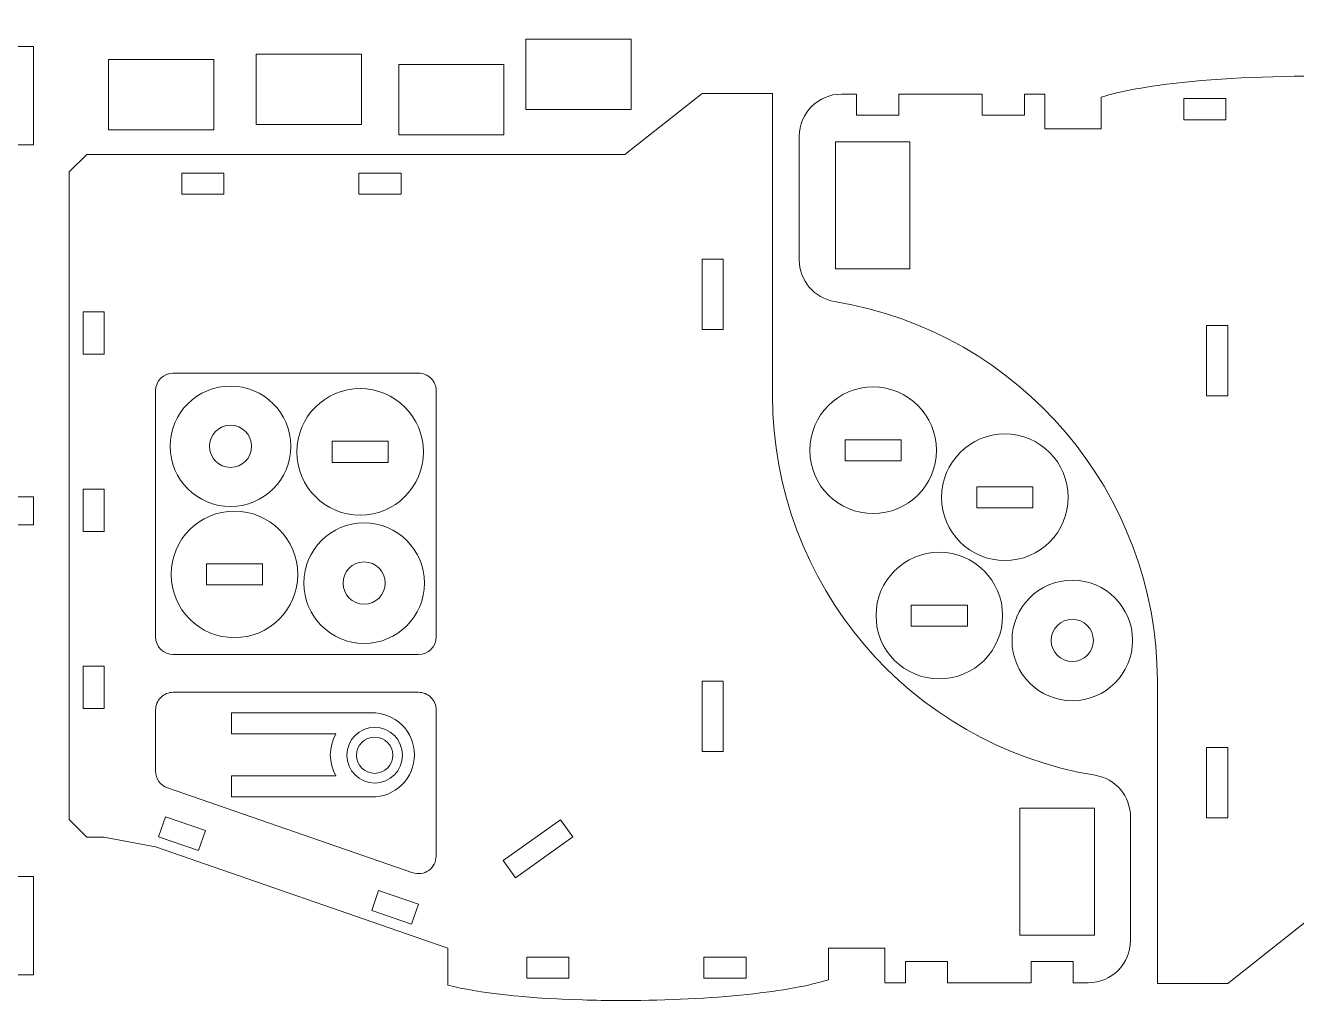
# Model space of a CAD drawing. Header units: centimetres. Extents: x -259 to 261, y 17 to 228.
# Drawn here: x -33.47 to -12.33, y 98.32 to 114.54 of the extents above; entities that cross this region are included whole.
import ezdxf

# ---------------------------------------------------------------- set-up
doc = ezdxf.new("R2010")
doc.units = ezdxf.units.CM
doc.header["$MEASUREMENT"] = 0
doc.layers.add('layer 1', color=7, linetype='Continuous')

msp = doc.modelspace()

# ---------------------------------------------------------------- linework, layer by layer
at = {"layer": 'layer 1', "color": 250, "lineweight": 9}
for points, knots in [([(-33.66158, 112.55077), (-33.66158, 112.55077), (-33.34071, 112.55077), (-33.34071, 112.55077), (-33.34071, 112.55077), (-33.34071, 112.55077), (-33.34071, 114.18876), (-33.34071, 114.18876), (-33.34071, 114.18876), (-33.34071, 114.18876), (-37.0602, 114.18876), (-37.0602, 114.18876), (-37.0602, 114.18876), (-37.0602, 114.18876), (-37.0602, 114.53979), (-37.0602, 114.53979), (-37.0602, 114.53979), (-37.0602, 114.53979), (-37.76217, 114.53979), (-37.76217, 114.53979), (-37.76217, 114.53979), (-37.76217, 114.53979), (-37.76217, 114.18876), (-37.76217, 114.18876), (-37.76217, 114.18876), (-37.76217, 114.18876), (-38.82462, 114.18876), (-38.82462, 114.18876)], [0, 0, 0, 0, 0.125, 0.125, 0.125, 0.125, 0.25, 0.25, 0.25, 0.25, 0.375, 0.375, 0.375, 0.375, 0.5, 0.5, 0.5, 0.5, 0.625, 0.625, 0.625, 0.625, 0.75, 0.75, 0.75, 0.75, 1, 1, 1, 1]), ([(-25.14755, 113.14351), (-25.14755, 113.14351), (-25.14755, 114.31352), (-25.14755, 114.31352), (-25.14755, 114.31352), (-25.14755, 114.31352), (-23.39755, 114.31352), (-23.39755, 114.31352), (-23.39755, 114.31352), (-23.39755, 114.31352), (-23.39755, 113.14351), (-23.39755, 113.14351), (-23.39755, 113.14351), (-23.39755, 113.14351), (-25.14755, 113.14351), (-25.14755, 113.14351)], [0, 0, 0, 0, 0.2, 0.2, 0.2, 0.2, 0.4, 0.4, 0.4, 0.4, 0.6, 0.6, 0.6, 0.6, 1, 1, 1, 1]), ([(-32.09021, 112.80484), (-32.09021, 112.80484), (-32.09021, 113.97485), (-32.09021, 113.97485), (-32.09021, 113.97485), (-32.09021, 113.97485), (-30.34021, 113.97485), (-30.34021, 113.97485), (-30.34021, 113.97485), (-30.34021, 113.97485), (-30.34021, 112.80484), (-30.34021, 112.80484), (-30.34021, 112.80484), (-30.34021, 112.80484), (-32.09021, 112.80484), (-32.09021, 112.80484)], [0, 0, 0, 0, 0.2, 0.2, 0.2, 0.2, 0.4, 0.4, 0.4, 0.4, 0.6, 0.6, 0.6, 0.6, 1, 1, 1, 1]), ([(-29.63488, 112.88951), (-29.63488, 112.88951), (-29.63488, 114.05952), (-29.63488, 114.05952), (-29.63488, 114.05952), (-29.63488, 114.05952), (-27.88488, 114.05952), (-27.88488, 114.05952), (-27.88488, 114.05952), (-27.88488, 114.05952), (-27.88488, 112.88951), (-27.88488, 112.88951), (-27.88488, 112.88951), (-27.88488, 112.88951), (-29.63488, 112.88951), (-29.63488, 112.88951)], [0, 0, 0, 0, 0.2, 0.2, 0.2, 0.2, 0.4, 0.4, 0.4, 0.4, 0.6, 0.6, 0.6, 0.6, 1, 1, 1, 1]), ([(-27.26421, 112.72018), (-27.26421, 112.72018), (-27.26421, 113.89019), (-27.26421, 113.89019), (-27.26421, 113.89019), (-27.26421, 113.89019), (-25.51421, 113.89019), (-25.51421, 113.89019), (-25.51421, 113.89019), (-25.51421, 113.89019), (-25.51421, 112.72018), (-25.51421, 112.72018), (-25.51421, 112.72018), (-25.51421, 112.72018), (-27.26421, 112.72018), (-27.26421, 112.72018)], [0, 0, 0, 0, 0.2, 0.2, 0.2, 0.2, 0.4, 0.4, 0.4, 0.4, 0.6, 0.6, 0.6, 0.6, 1, 1, 1, 1]), ([(-15.57785, 113.34656), (-15.27051, 113.44569), (-14.80329, 113.53065), (-14.22836, 113.59187), (-14.22836, 113.59187), (-13.40508, 113.67963), (-12.4179, 113.71277), (-11.48402, 113.68404), (-11.48402, 113.68404), (-10.55013, 113.65536), (-9.74603, 113.5672), (-9.24861, 113.43894)], [0, 0, 0, 0, 0.25, 0.25, 0.25, 0.25, 0.5, 0.5, 0.5, 0.5, 1, 1, 1, 1]), ([(-32.74614, 107.75404), (-32.74614, 107.75404), (-32.74614, 112.1016), (-32.74614, 112.1016), (-32.74614, 112.1016), (-32.74614, 112.1016), (-32.45366, 112.39402), (-32.45366, 112.39402), (-32.45366, 112.39402), (-32.45366, 112.39402), (-23.50317, 112.39402), (-23.50317, 112.39402), (-23.50317, 112.39402), (-23.50317, 112.39402), (-22.21835, 113.41008), (-22.21835, 113.41008), (-22.21835, 113.41008), (-22.21835, 113.41008), (-21.04834, 113.41008), (-21.04834, 113.41008), (-21.04834, 113.41008), (-21.04834, 113.41008), (-21.04834, 108.37906), (-21.04834, 108.37906)], [0, 0, 0, 0, 0.14285714, 0.14285714, 0.14285714, 0.14285714, 0.28571429, 0.28571429, 0.28571429, 0.28571429, 0.42857143, 0.42857143, 0.42857143, 0.42857143, 0.57142857, 0.57142857, 0.57142857, 0.57142857, 0.71428571, 0.71428571, 0.71428571, 0.71428571, 1, 1, 1, 1]), ([(-19.89917, 113.39691), (-19.89917, 113.39691), (-19.64975, 113.39691), (-19.64975, 113.39691), (-19.64975, 113.39691), (-19.64975, 113.39691), (-19.64975, 113.04587), (-19.64975, 113.04587), (-19.64975, 113.04587), (-19.64975, 113.04587), (-18.94773, 113.04587), (-18.94773, 113.04587), (-18.94773, 113.04587), (-18.94773, 113.04587), (-18.94773, 113.39691), (-18.94773, 113.39691), (-18.94773, 113.39691), (-18.94773, 113.39691), (-17.55916, 113.39691), (-17.55916, 113.39691), (-17.55916, 113.39691), (-17.55916, 113.39691), (-17.55916, 113.04587), (-17.55916, 113.04587), (-17.55916, 113.04587), (-17.55916, 113.04587), (-16.85713, 113.04587), (-16.85713, 113.04587), (-16.85713, 113.04587), (-16.85713, 113.04587), (-16.85713, 113.39691), (-16.85713, 113.39691), (-16.85713, 113.39691), (-16.85713, 113.39691), (-16.51726, 113.39691), (-16.51726, 113.39691), (-16.51726, 113.39691), (-16.51726, 113.39691), (-16.51726, 112.81954), (-16.51726, 112.81954), (-16.51726, 112.81954), (-16.51726, 112.81954), (-15.57785, 112.81954), (-15.57785, 112.81954), (-15.57785, 112.81954), (-15.57785, 112.81954), (-15.57785, 113.34656), (-15.57785, 113.34656)], [0, 0, 0, 0, 0.07692308, 0.07692308, 0.07692308, 0.07692308, 0.15384615, 0.15384615, 0.15384615, 0.15384615, 0.23076923, 0.23076923, 0.23076923, 0.23076923, 0.30769231, 0.30769231, 0.30769231, 0.30769231, 0.38461538, 0.38461538, 0.38461538, 0.38461538, 0.46153846, 0.46153846, 0.46153846, 0.46153846, 0.53846154, 0.53846154, 0.53846154, 0.53846154, 0.61538462, 0.61538462, 0.61538462, 0.61538462, 0.69230769, 0.69230769, 0.69230769, 0.69230769, 0.76923077, 0.76923077, 0.76923077, 0.76923077, 0.84615385, 0.84615385, 0.84615385, 0.84615385, 1, 1, 1, 1]), ([(-13.50466, 112.9709), (-13.50466, 112.9709), (-13.50466, 113.32189), (-13.50466, 113.32189), (-13.50466, 113.32189), (-13.50466, 113.32189), (-14.20664, 113.32189), (-14.20664, 113.32189), (-14.20664, 113.32189), (-14.20664, 113.32189), (-14.20664, 112.9709), (-14.20664, 112.9709), (-14.20664, 112.9709), (-14.20664, 112.9709), (-13.50466, 112.9709), (-13.50466, 112.9709)], [0, 0, 0, 0, 0.2, 0.2, 0.2, 0.2, 0.4, 0.4, 0.4, 0.4, 0.6, 0.6, 0.6, 0.6, 1, 1, 1, 1]), ([(-18.76135, 110.49191), (-18.76135, 110.49191), (-18.76135, 112.60433), (-18.76135, 112.60433), (-18.76135, 112.60433), (-18.76135, 112.60433), (-20.00078, 112.60433), (-20.00078, 112.60433), (-20.00078, 112.60433), (-20.00078, 112.60433), (-20.00078, 110.49191), (-20.00078, 110.49191), (-20.00078, 110.49191), (-20.00078, 110.49191), (-18.76135, 110.49191), (-18.76135, 110.49191)], [0, 0, 0, 0, 0.2, 0.2, 0.2, 0.2, 0.4, 0.4, 0.4, 0.4, 0.6, 0.6, 0.6, 0.6, 1, 1, 1, 1]), ([(-30.8742, 111.73336), (-30.8742, 111.73336), (-30.17217, 111.73336), (-30.17217, 111.73336), (-30.17217, 111.73336), (-30.17217, 111.73336), (-30.17217, 112.0844), (-30.17217, 112.0844), (-30.17217, 112.0844), (-30.17217, 112.0844), (-30.8742, 112.0844), (-30.8742, 112.0844), (-30.8742, 112.0844), (-30.8742, 112.0844), (-30.8742, 111.73336), (-30.8742, 111.73336)], [0, 0, 0, 0, 0.2, 0.2, 0.2, 0.2, 0.4, 0.4, 0.4, 0.4, 0.6, 0.6, 0.6, 0.6, 1, 1, 1, 1]), ([(-27.92682, 111.73336), (-27.92682, 111.73336), (-27.92682, 112.0844), (-27.92682, 112.0844), (-27.92682, 112.0844), (-27.92682, 112.0844), (-27.22485, 112.0844), (-27.22485, 112.0844), (-27.22485, 112.0844), (-27.22485, 112.0844), (-27.22485, 111.73336), (-27.22485, 111.73336), (-27.22485, 111.73336), (-27.22485, 111.73336), (-27.92682, 111.73336), (-27.92682, 111.73336)], [0, 0, 0, 0, 0.2, 0.2, 0.2, 0.2, 0.4, 0.4, 0.4, 0.4, 0.6, 0.6, 0.6, 0.6, 1, 1, 1, 1]), ([(-21.86732, 110.65258), (-21.86732, 110.65258), (-22.21835, 110.65258), (-22.21835, 110.65258), (-22.21835, 110.65258), (-22.21835, 110.65258), (-22.21835, 109.48258), (-22.21835, 109.48258), (-22.21835, 109.48258), (-22.21835, 109.48258), (-21.86732, 109.48258), (-21.86732, 109.48258), (-21.86732, 109.48258), (-21.86732, 109.48258), (-21.86732, 110.65258), (-21.86732, 110.65258)], [0, 0, 0, 0, 0.2, 0.2, 0.2, 0.2, 0.4, 0.4, 0.4, 0.4, 0.6, 0.6, 0.6, 0.6, 1, 1, 1, 1]), ([(-14.64472, 103.63349), (-14.65238, 106.76658), (-16.92235, 109.43566), (-20.01358, 109.94643), (-20.01358, 109.94643), (-20.35254, 110.00241), (-20.60115, 110.29548), (-20.60115, 110.63906)], [0, 0, 0, 0, 0.33333333, 0.33333333, 0.33333333, 0.33333333, 1, 1, 1, 1]), ([(-32.16116, 109.07129), (-32.16116, 109.07129), (-32.51214, 109.07129), (-32.51214, 109.07129), (-32.51214, 109.07129), (-32.51214, 109.07129), (-32.51214, 109.77326), (-32.51214, 109.77326), (-32.51214, 109.77326), (-32.51214, 109.77326), (-32.16116, 109.77326), (-32.16116, 109.77326), (-32.16116, 109.77326), (-32.16116, 109.77326), (-32.16116, 109.07129), (-32.16116, 109.07129)], [0, 0, 0, 0, 0.2, 0.2, 0.2, 0.2, 0.4, 0.4, 0.4, 0.4, 0.6, 0.6, 0.6, 0.6, 1, 1, 1, 1]), ([(-13.82576, 109.54945), (-13.82576, 109.54945), (-13.47472, 109.54945), (-13.47472, 109.54945), (-13.47472, 109.54945), (-13.47472, 109.54945), (-13.47472, 108.37945), (-13.47472, 108.37945), (-13.47472, 108.37945), (-13.47472, 108.37945), (-13.82576, 108.37945), (-13.82576, 108.37945), (-13.82576, 108.37945), (-13.82576, 108.37945), (-13.82576, 109.54945), (-13.82576, 109.54945)], [0, 0, 0, 0, 0.2, 0.2, 0.2, 0.2, 0.4, 0.4, 0.4, 0.4, 0.6, 0.6, 0.6, 0.6, 1, 1, 1, 1]), ([(-26.93441, 108.75517), (-26.85686, 108.75517), (-26.78241, 108.72431), (-26.72758, 108.66945), (-26.72758, 108.66945), (-26.67266, 108.61463), (-26.6419, 108.54027), (-26.6419, 108.46271)], [0, 0, 0, 0, 0.33333333, 0.33333333, 0.33333333, 0.33333333, 1, 1, 1, 1]), ([(-30.06198, 106.53571), (-29.50816, 106.53571), (-29.05928, 106.98466), (-29.05928, 107.53842), (-29.05928, 107.53842), (-29.05928, 108.09218), (-29.50816, 108.54118), (-30.06198, 108.54118), (-30.06198, 108.54118), (-30.61575, 108.54118), (-31.06469, 108.09218), (-31.06469, 107.53842), (-31.06469, 107.53842), (-31.06469, 106.98466), (-30.61575, 106.53571), (-30.06198, 106.53571)], [0, 0, 0, 0, 0.2, 0.2, 0.2, 0.2, 0.4, 0.4, 0.4, 0.4, 0.6, 0.6, 0.6, 0.6, 1, 1, 1, 1]), ([(-28.95856, 107.44579), (-28.95856, 106.86421), (-28.48713, 106.39278), (-27.9056, 106.39278), (-27.9056, 106.39278), (-27.32403, 106.39278), (-26.85259, 106.86421), (-26.85259, 107.44579), (-26.85259, 107.44579), (-26.85259, 108.02737), (-27.32403, 108.4988), (-27.9056, 108.4988), (-27.9056, 108.4988), (-28.48713, 108.4988), (-28.95856, 108.02737), (-28.95856, 107.44579)], [0, 0, 0, 0, 0.2, 0.2, 0.2, 0.2, 0.4, 0.4, 0.4, 0.4, 0.6, 0.6, 0.6, 0.6, 1, 1, 1, 1]), ([(-18.31968, 107.47223), (-18.31968, 108.05376), (-18.79111, 108.52524), (-19.37269, 108.52524), (-19.37269, 108.52524), (-19.95422, 108.52524), (-20.42565, 108.05376), (-20.42565, 107.47223), (-20.42565, 107.47223), (-20.42565, 106.89066), (-19.95422, 106.41922), (-19.37269, 106.41922), (-19.37269, 106.41922), (-18.79111, 106.41922), (-18.31968, 106.89066), (-18.31968, 107.47223)], [0, 0, 0, 0, 0.2, 0.2, 0.2, 0.2, 0.4, 0.4, 0.4, 0.4, 0.6, 0.6, 0.6, 0.6, 1, 1, 1, 1]), ([(-21.04834, 108.37906), (-21.04063, 105.24597), (-18.77071, 102.57685), (-15.67944, 102.06609), (-15.67944, 102.06609), (-15.34053, 102.0101), (-15.09192, 101.71705), (-15.09192, 101.37349)], [0, 0, 0, 0, 0.33333333, 0.33333333, 0.33333333, 0.33333333, 1, 1, 1, 1]), ([(-30.06198, 107.18743), (-29.86814, 107.18743), (-29.71099, 107.34458), (-29.71099, 107.53842), (-29.71099, 107.53842), (-29.71099, 107.73226), (-29.86814, 107.88946), (-30.06198, 107.88946), (-30.06198, 107.88946), (-30.25582, 107.88946), (-30.41297, 107.73226), (-30.41297, 107.53842), (-30.41297, 107.53842), (-30.41297, 107.34458), (-30.25582, 107.18743), (-30.06198, 107.18743)], [0, 0, 0, 0, 0.2, 0.2, 0.2, 0.2, 0.4, 0.4, 0.4, 0.4, 0.6, 0.6, 0.6, 0.6, 1, 1, 1, 1]), ([(-26.44445, 98.57359), (-26.44445, 98.57359), (-26.44445, 99.19299), (-26.44445, 99.19299), (-26.44445, 99.19299), (-26.44445, 99.19299), (-31.30751, 100.87613), (-31.30751, 100.87613), (-31.30751, 100.87613), (-31.30751, 100.87613), (-32.1716, 101.03566), (-32.1716, 101.03566), (-32.1716, 101.03566), (-32.1716, 101.03566), (-32.45366, 101.03566), (-32.45366, 101.03566), (-32.45366, 101.03566), (-32.45366, 101.03566), (-32.74614, 101.32817), (-32.74614, 101.32817), (-32.74614, 101.32817), (-32.74614, 101.32817), (-32.74614, 107.69404), (-32.74614, 107.69404)], [0, 0, 0, 0, 0.14285714, 0.14285714, 0.14285714, 0.14285714, 0.28571429, 0.28571429, 0.28571429, 0.28571429, 0.42857143, 0.42857143, 0.42857143, 0.42857143, 0.57142857, 0.57142857, 0.57142857, 0.57142857, 0.71428571, 0.71428571, 0.71428571, 0.71428571, 1, 1, 1, 1]), ([(-28.3736, 107.27027), (-28.3736, 107.27027), (-27.43762, 107.27027), (-27.43762, 107.27027), (-27.43762, 107.27027), (-27.43762, 107.27027), (-27.43762, 107.62126), (-27.43762, 107.62126), (-27.43762, 107.62126), (-27.43762, 107.62126), (-28.3736, 107.62126), (-28.3736, 107.62126), (-28.3736, 107.62126), (-28.3736, 107.62126), (-28.3736, 107.27027), (-28.3736, 107.27027)], [0, 0, 0, 0, 0.2, 0.2, 0.2, 0.2, 0.4, 0.4, 0.4, 0.4, 0.6, 0.6, 0.6, 0.6, 1, 1, 1, 1]), ([(-18.90472, 107.29671), (-18.90472, 107.29671), (-18.90472, 107.6477), (-18.90472, 107.6477), (-18.90472, 107.6477), (-18.90472, 107.6477), (-19.84067, 107.6477), (-19.84067, 107.6477), (-19.84067, 107.6477), (-19.84067, 107.6477), (-19.84067, 107.29671), (-19.84067, 107.29671), (-19.84067, 107.29671), (-19.84067, 107.29671), (-18.90472, 107.29671), (-18.90472, 107.29671)], [0, 0, 0, 0, 0.2, 0.2, 0.2, 0.2, 0.4, 0.4, 0.4, 0.4, 0.6, 0.6, 0.6, 0.6, 1, 1, 1, 1]), ([(-18.23504, 106.69062), (-18.23504, 106.10905), (-17.76355, 105.63761), (-17.18208, 105.63761), (-17.18208, 105.63761), (-16.60051, 105.63761), (-16.12902, 106.10905), (-16.12902, 106.69062), (-16.12902, 106.69062), (-16.12902, 107.27215), (-16.60051, 107.74363), (-17.18208, 107.74363), (-17.18208, 107.74363), (-17.76355, 107.74363), (-18.23504, 107.27215), (-18.23504, 106.69062)], [0, 0, 0, 0, 0.2, 0.2, 0.2, 0.2, 0.4, 0.4, 0.4, 0.4, 0.6, 0.6, 0.6, 0.6, 1, 1, 1, 1]), ([(-2.94689, 107.14462), (-2.94689, 107.14462), (-2.94689, 99.91093), (-2.94689, 99.91093), (-2.94689, 99.91093), (-2.94689, 99.91093), (-3.2394, 99.61848), (-3.2394, 99.61848), (-3.2394, 99.61848), (-3.2394, 99.61848), (-12.1899, 99.61848), (-12.1899, 99.61848), (-12.1899, 99.61848), (-12.1899, 99.61848), (-13.47472, 98.60244), (-13.47472, 98.60244), (-13.47472, 98.60244), (-13.47472, 98.60244), (-14.64472, 98.60244), (-14.64472, 98.60244), (-14.64472, 98.60244), (-14.64472, 98.60244), (-14.64472, 103.63349), (-14.64472, 103.63349)], [0, 0, 0, 0, 0.14285714, 0.14285714, 0.14285714, 0.14285714, 0.28571429, 0.28571429, 0.28571429, 0.28571429, 0.42857143, 0.42857143, 0.42857143, 0.42857143, 0.57142857, 0.57142857, 0.57142857, 0.57142857, 0.71428571, 0.71428571, 0.71428571, 0.71428571, 1, 1, 1, 1]), ([(-32.16116, 106.12402), (-32.16116, 106.12402), (-32.16116, 106.82604), (-32.16116, 106.82604), (-32.16116, 106.82604), (-32.16116, 106.82604), (-32.51214, 106.82604), (-32.51214, 106.82604), (-32.51214, 106.82604), (-32.51214, 106.82604), (-32.51214, 106.12402), (-32.51214, 106.12402), (-32.51214, 106.12402), (-32.51214, 106.12402), (-32.16116, 106.12402), (-32.16116, 106.12402)], [0, 0, 0, 0, 0.2, 0.2, 0.2, 0.2, 0.4, 0.4, 0.4, 0.4, 0.6, 0.6, 0.6, 0.6, 1, 1, 1, 1]), ([(-17.65007, 106.86609), (-17.65007, 106.86609), (-17.65007, 106.5151), (-17.65007, 106.5151), (-17.65007, 106.5151), (-17.65007, 106.5151), (-16.7141, 106.5151), (-16.7141, 106.5151), (-16.7141, 106.5151), (-16.7141, 106.5151), (-16.7141, 106.86609), (-16.7141, 106.86609), (-16.7141, 106.86609), (-16.7141, 106.86609), (-17.65007, 106.86609), (-17.65007, 106.86609)], [0, 0, 0, 0, 0.2, 0.2, 0.2, 0.2, 0.4, 0.4, 0.4, 0.4, 0.6, 0.6, 0.6, 0.6, 1, 1, 1, 1]), ([(-33.66158, 106.2328), (-33.66158, 106.2328), (-33.34071, 106.2328), (-33.34071, 106.2328), (-33.34071, 106.2328), (-33.34071, 106.2328), (-33.34071, 106.70078), (-33.34071, 106.70078), (-33.34071, 106.70078), (-33.34071, 106.70078), (-33.66157, 106.70078), (-33.66157, 106.70078)], [0, 0, 0, 0, 0.25, 0.25, 0.25, 0.25, 0.5, 0.5, 0.5, 0.5, 1, 1, 1, 1]), ([(-31.0488, 105.40849), (-31.0488, 104.82697), (-30.57737, 104.35549), (-29.99584, 104.35549), (-29.99584, 104.35549), (-29.41427, 104.35549), (-28.94278, 104.82697), (-28.94278, 105.40849), (-28.94278, 105.40849), (-28.94278, 105.99002), (-29.41427, 106.4615), (-29.99584, 106.4615), (-29.99584, 106.4615), (-30.57737, 106.4615), (-31.0488, 105.99002), (-31.0488, 105.40849)], [0, 0, 0, 0, 0.2, 0.2, 0.2, 0.2, 0.4, 0.4, 0.4, 0.4, 0.6, 0.6, 0.6, 0.6, 1, 1, 1, 1]), ([(-27.83953, 106.26573), (-28.39323, 106.26573), (-28.84218, 105.81678), (-28.84218, 105.26302), (-28.84218, 105.26302), (-28.84218, 104.70927), (-28.39323, 104.26027), (-27.83953, 104.26027), (-27.83953, 104.26027), (-27.28571, 104.26027), (-26.83677, 104.70927), (-26.83677, 105.26302), (-26.83677, 105.26302), (-26.83677, 105.81678), (-27.28571, 106.26573), (-27.83953, 106.26573)], [0, 0, 0, 0, 0.2, 0.2, 0.2, 0.2, 0.4, 0.4, 0.4, 0.4, 0.6, 0.6, 0.6, 0.6, 1, 1, 1, 1]), ([(-19.32502, 104.72207), (-19.32502, 104.14055), (-18.85358, 103.66907), (-18.27206, 103.66907), (-18.27206, 103.66907), (-17.69048, 103.66907), (-17.21905, 104.14055), (-17.21905, 104.72207), (-17.21905, 104.72207), (-17.21905, 105.30364), (-17.69048, 105.77508), (-18.27206, 105.77508), (-18.27206, 105.77508), (-18.85358, 105.77508), (-19.32502, 105.30364), (-19.32502, 104.72207)], [0, 0, 0, 0, 0.2, 0.2, 0.2, 0.2, 0.4, 0.4, 0.4, 0.4, 0.6, 0.6, 0.6, 0.6, 1, 1, 1, 1]), ([(-30.46383, 105.23297), (-30.46383, 105.23297), (-29.52781, 105.23297), (-29.52781, 105.23297), (-29.52781, 105.23297), (-29.52781, 105.23297), (-29.52781, 105.58396), (-29.52781, 105.58396), (-29.52781, 105.58396), (-29.52781, 105.58396), (-30.46383, 105.58396), (-30.46383, 105.58396), (-30.46383, 105.58396), (-30.46383, 105.58396), (-30.46383, 105.23297), (-30.46383, 105.23297)], [0, 0, 0, 0, 0.2, 0.2, 0.2, 0.2, 0.4, 0.4, 0.4, 0.4, 0.6, 0.6, 0.6, 0.6, 1, 1, 1, 1]), ([(-27.83953, 105.61406), (-28.03331, 105.61406), (-28.19051, 105.45686), (-28.19051, 105.26302), (-28.19051, 105.26302), (-28.19051, 105.06919), (-28.03331, 104.91204), (-27.83953, 104.91204), (-27.83953, 104.91204), (-27.64564, 104.91204), (-27.48848, 105.06919), (-27.48848, 105.26302), (-27.48848, 105.26302), (-27.48848, 105.45686), (-27.64564, 105.61406), (-27.83953, 105.61406)], [0, 0, 0, 0, 0.2, 0.2, 0.2, 0.2, 0.4, 0.4, 0.4, 0.4, 0.6, 0.6, 0.6, 0.6, 1, 1, 1, 1]), ([(-16.06026, 105.31209), (-16.61401, 105.31209), (-17.06296, 104.86315), (-17.06296, 104.30938), (-17.06296, 104.30938), (-17.06296, 103.75562), (-16.61401, 103.30667), (-16.06026, 103.30667), (-16.06026, 103.30667), (-15.50644, 103.30667), (-15.05754, 103.75562), (-15.05754, 104.30938), (-15.05754, 104.30938), (-15.05754, 104.86315), (-15.50644, 105.31209), (-16.06026, 105.31209)], [0, 0, 0, 0, 0.2, 0.2, 0.2, 0.2, 0.4, 0.4, 0.4, 0.4, 0.6, 0.6, 0.6, 0.6, 1, 1, 1, 1]), ([(-18.74004, 104.54661), (-18.74004, 104.54661), (-17.80408, 104.54661), (-17.80408, 104.54661), (-17.80408, 104.54661), (-17.80408, 104.54661), (-17.80408, 104.89759), (-17.80408, 104.89759), (-17.80408, 104.89759), (-17.80408, 104.89759), (-18.74004, 104.89759), (-18.74004, 104.89759), (-18.74004, 104.89759), (-18.74004, 104.89759), (-18.74004, 104.54661), (-18.74004, 104.54661)], [0, 0, 0, 0, 0.2, 0.2, 0.2, 0.2, 0.4, 0.4, 0.4, 0.4, 0.6, 0.6, 0.6, 0.6, 1, 1, 1, 1]), ([(-16.06026, 104.66042), (-16.25409, 104.66042), (-16.41124, 104.50323), (-16.41124, 104.30938), (-16.41124, 104.30938), (-16.41124, 104.11554), (-16.25409, 103.9584), (-16.06026, 103.9584), (-16.06026, 103.9584), (-15.86637, 103.9584), (-15.70926, 104.11554), (-15.70926, 104.30938), (-15.70926, 104.30938), (-15.70926, 104.50323), (-15.86637, 104.66042), (-16.06026, 104.66042)], [0, 0, 0, 0, 0.2, 0.2, 0.2, 0.2, 0.4, 0.4, 0.4, 0.4, 0.6, 0.6, 0.6, 0.6, 1, 1, 1, 1]), ([(-32.51214, 103.87868), (-32.51214, 103.87868), (-32.51214, 103.1767), (-32.51214, 103.1767), (-32.51214, 103.1767), (-32.51214, 103.1767), (-32.16116, 103.1767), (-32.16116, 103.1767), (-32.16116, 103.1767), (-32.16116, 103.1767), (-32.16116, 103.87868), (-32.16116, 103.87868), (-32.16116, 103.87868), (-32.16116, 103.87868), (-32.51214, 103.87868), (-32.51214, 103.87868)], [0, 0, 0, 0, 0.2, 0.2, 0.2, 0.2, 0.4, 0.4, 0.4, 0.4, 0.6, 0.6, 0.6, 0.6, 1, 1, 1, 1]), ([(-22.21835, 102.46305), (-22.21835, 102.46305), (-22.21835, 103.63306), (-22.21835, 103.63306), (-22.21835, 103.63306), (-22.21835, 103.63306), (-21.86732, 103.63306), (-21.86732, 103.63306), (-21.86732, 103.63306), (-21.86732, 103.63306), (-21.86732, 102.46305), (-21.86732, 102.46305), (-21.86732, 102.46305), (-21.86732, 102.46305), (-22.21835, 102.46305), (-22.21835, 102.46305)], [0, 0, 0, 0, 0.2, 0.2, 0.2, 0.2, 0.4, 0.4, 0.4, 0.4, 0.6, 0.6, 0.6, 0.6, 1, 1, 1, 1]), ([(-31.30751, 103.15402), (-31.30751, 103.23161), (-31.2767, 103.30598), (-31.22178, 103.36085), (-31.22178, 103.36085), (-31.16691, 103.41567), (-31.09255, 103.44648), (-31.01495, 103.44648)], [0, 0, 0, 0, 0.33333333, 0.33333333, 0.33333333, 0.33333333, 1, 1, 1, 1]), ([(-26.93441, 103.44648), (-26.85686, 103.44648), (-26.78241, 103.41567), (-26.72758, 103.36085), (-26.72758, 103.36085), (-26.67266, 103.30598), (-26.6419, 103.23161), (-26.6419, 103.15402)], [0, 0, 0, 0, 0.33333333, 0.33333333, 0.33333333, 0.33333333, 1, 1, 1, 1]), ([(-27.71827, 103.10525), (-27.71827, 103.10525), (-30.04693, 103.10525), (-30.04693, 103.10525), (-30.04693, 103.10525), (-30.04693, 103.10525), (-30.04693, 102.75537), (-30.04693, 102.75537), (-30.04693, 102.75537), (-30.04693, 102.75537), (-28.30791, 102.75537), (-28.30791, 102.75537)], [0, 0, 0, 0, 0.25, 0.25, 0.25, 0.25, 0.5, 0.5, 0.5, 0.5, 1, 1, 1, 1]), ([(-27.71827, 101.70598), (-27.52983, 101.70152), (-27.3476, 101.77326), (-27.21275, 101.90493), (-27.21275, 101.90493), (-27.07788, 102.03663), (-27.00186, 102.21717), (-27.00186, 102.40565), (-27.00186, 102.40565), (-27.00186, 102.59415), (-27.07788, 102.77464), (-27.21275, 102.90634), (-27.21275, 102.90634), (-27.3476, 103.038), (-27.52983, 103.10976), (-27.71827, 103.10525)], [0, 0, 0, 0, 0.2, 0.2, 0.2, 0.2, 0.4, 0.4, 0.4, 0.4, 0.6, 0.6, 0.6, 0.6, 1, 1, 1, 1]), ([(-13.47472, 102.52991), (-13.47472, 102.52991), (-13.82576, 102.52991), (-13.82576, 102.52991), (-13.82576, 102.52991), (-13.82576, 102.52991), (-13.82576, 101.35993), (-13.82576, 101.35993), (-13.82576, 101.35993), (-13.82576, 101.35993), (-13.47472, 101.35993), (-13.47472, 101.35993), (-13.47472, 101.35993), (-13.47472, 101.35993), (-13.47472, 102.52991), (-13.47472, 102.52991)], [0, 0, 0, 0, 0.2, 0.2, 0.2, 0.2, 0.4, 0.4, 0.4, 0.4, 0.6, 0.6, 0.6, 0.6, 1, 1, 1, 1]), ([(-28.30791, 102.05591), (-28.30791, 102.05591), (-30.04693, 102.05591), (-30.04693, 102.05591), (-30.04693, 102.05591), (-30.04693, 102.05591), (-30.04693, 101.70598), (-30.04693, 101.70598), (-30.04693, 101.70598), (-30.04693, 101.70598), (-27.71827, 101.70598), (-27.71827, 101.70598)], [0, 0, 0, 0, 0.25, 0.25, 0.25, 0.25, 0.5, 0.5, 0.5, 0.5, 1, 1, 1, 1]), ([(-15.69228, 101.52059), (-15.69228, 101.52059), (-16.93168, 101.52059), (-16.93168, 101.52059), (-16.93168, 101.52059), (-16.93168, 101.52059), (-16.93168, 99.40817), (-16.93168, 99.40817), (-16.93168, 99.40817), (-16.93168, 99.40817), (-15.69228, 99.40817), (-15.69228, 99.40817), (-15.69228, 99.40817), (-15.69228, 99.40817), (-15.69228, 101.52059), (-15.69228, 101.52059)], [0, 0, 0, 0, 0.2, 0.2, 0.2, 0.2, 0.4, 0.4, 0.4, 0.4, 0.6, 0.6, 0.6, 0.6, 1, 1, 1, 1]), ([(-31.14296, 101.37632), (-31.14296, 101.37632), (-30.47956, 101.14675), (-30.47956, 101.14675), (-30.47956, 101.14675), (-30.47956, 101.14675), (-30.59437, 100.81502), (-30.59437, 100.81502), (-30.59437, 100.81502), (-30.59437, 100.81502), (-31.25777, 101.04462), (-31.25777, 101.04462), (-31.25777, 101.04462), (-31.25777, 101.04462), (-31.14296, 101.37632), (-31.14296, 101.37632)], [0, 0, 0, 0, 0.2, 0.2, 0.2, 0.2, 0.4, 0.4, 0.4, 0.4, 0.6, 0.6, 0.6, 0.6, 1, 1, 1, 1]), ([(-24.57345, 101.32624), (-24.57345, 101.32624), (-25.52565, 100.64643), (-25.52565, 100.64643), (-25.52565, 100.64643), (-25.52565, 100.64643), (-25.3217, 100.36076), (-25.3217, 100.36076), (-25.3217, 100.36076), (-25.3217, 100.36076), (-24.36944, 101.04056), (-24.36944, 101.04056), (-24.36944, 101.04056), (-24.36944, 101.04056), (-24.57345, 101.32624), (-24.57345, 101.32624)], [0, 0, 0, 0, 0.2, 0.2, 0.2, 0.2, 0.4, 0.4, 0.4, 0.4, 0.6, 0.6, 0.6, 0.6, 1, 1, 1, 1]), ([(-26.6419, 100.72215), (-26.6419, 100.62752), (-26.68764, 100.53877), (-26.76473, 100.48389), (-26.76473, 100.48389), (-26.84179, 100.42903), (-26.94061, 100.41481), (-27.03, 100.44572)], [0, 0, 0, 0, 0.33333333, 0.33333333, 0.33333333, 0.33333333, 1, 1, 1, 1]), ([(-38.82462, 98.74478), (-38.82462, 98.74478), (-37.76217, 98.74478), (-37.76217, 98.74478), (-37.76217, 98.74478), (-37.76217, 98.74478), (-37.76217, 98.39379), (-37.76217, 98.39379), (-37.76217, 98.39379), (-37.76217, 98.39379), (-37.0602, 98.39379), (-37.0602, 98.39379), (-37.0602, 98.39379), (-37.0602, 98.39379), (-37.0602, 98.74478), (-37.0602, 98.74478), (-37.0602, 98.74478), (-37.0602, 98.74478), (-33.34071, 98.74478), (-33.34071, 98.74478), (-33.34071, 98.74478), (-33.34071, 98.74478), (-33.34071, 100.38282), (-33.34071, 100.38282), (-33.34071, 100.38282), (-33.34071, 100.38282), (-33.66158, 100.38282), (-33.66158, 100.38282)], [0, 0, 0, 0, 0.125, 0.125, 0.125, 0.125, 0.25, 0.25, 0.25, 0.25, 0.375, 0.375, 0.375, 0.375, 0.5, 0.5, 0.5, 0.5, 0.625, 0.625, 0.625, 0.625, 0.75, 0.75, 0.75, 0.75, 1, 1, 1, 1]), ([(-26.93559, 99.92014), (-26.93559, 99.92014), (-27.05039, 99.58844), (-27.05039, 99.58844), (-27.05039, 99.58844), (-27.05039, 99.58844), (-27.71384, 99.81803), (-27.71384, 99.81803), (-27.71384, 99.81803), (-27.71384, 99.81803), (-27.59898, 100.14972), (-27.59898, 100.14972), (-27.59898, 100.14972), (-27.59898, 100.14972), (-26.93559, 99.92014), (-26.93559, 99.92014)], [0, 0, 0, 0, 0.2, 0.2, 0.2, 0.2, 0.4, 0.4, 0.4, 0.4, 0.6, 0.6, 0.6, 0.6, 1, 1, 1, 1]), ([(-20.11517, 98.66596), (-20.11517, 98.66596), (-20.11517, 99.19299), (-20.11517, 99.19299), (-20.11517, 99.19299), (-20.11517, 99.19299), (-19.17575, 99.19299), (-19.17575, 99.19299), (-19.17575, 99.19299), (-19.17575, 99.19299), (-19.17575, 98.61562), (-19.17575, 98.61562), (-19.17575, 98.61562), (-19.17575, 98.61562), (-18.83593, 98.61562), (-18.83593, 98.61562), (-18.83593, 98.61562), (-18.83593, 98.61562), (-18.83593, 98.96662), (-18.83593, 98.96662), (-18.83593, 98.96662), (-18.83593, 98.96662), (-18.13386, 98.96662), (-18.13386, 98.96662), (-18.13386, 98.96662), (-18.13386, 98.96662), (-18.13386, 98.61562), (-18.13386, 98.61562), (-18.13386, 98.61562), (-18.13386, 98.61562), (-16.74529, 98.61562), (-16.74529, 98.61562), (-16.74529, 98.61562), (-16.74529, 98.61562), (-16.74529, 98.96662), (-16.74529, 98.96662), (-16.74529, 98.96662), (-16.74529, 98.96662), (-16.04332, 98.96662), (-16.04332, 98.96662), (-16.04332, 98.96662), (-16.04332, 98.96662), (-16.04332, 98.61562), (-16.04332, 98.61562), (-16.04332, 98.61562), (-16.04332, 98.61562), (-15.79389, 98.61562), (-15.79389, 98.61562)], [0, 0, 0, 0, 0.07692308, 0.07692308, 0.07692308, 0.07692308, 0.15384615, 0.15384615, 0.15384615, 0.15384615, 0.23076923, 0.23076923, 0.23076923, 0.23076923, 0.30769231, 0.30769231, 0.30769231, 0.30769231, 0.38461538, 0.38461538, 0.38461538, 0.38461538, 0.46153846, 0.46153846, 0.46153846, 0.46153846, 0.53846154, 0.53846154, 0.53846154, 0.53846154, 0.61538462, 0.61538462, 0.61538462, 0.61538462, 0.69230769, 0.69230769, 0.69230769, 0.69230769, 0.76923077, 0.76923077, 0.76923077, 0.76923077, 0.84615385, 0.84615385, 0.84615385, 0.84615385, 1, 1, 1, 1]), ([(-24.4337, 99.04163), (-24.4337, 99.04163), (-25.13573, 99.04163), (-25.13573, 99.04163), (-25.13573, 99.04163), (-25.13573, 99.04163), (-25.13573, 98.69061), (-25.13573, 98.69061), (-25.13573, 98.69061), (-25.13573, 98.69061), (-24.4337, 98.69061), (-24.4337, 98.69061), (-24.4337, 98.69061), (-24.4337, 98.69061), (-24.4337, 99.04163), (-24.4337, 99.04163)], [0, 0, 0, 0, 0.2, 0.2, 0.2, 0.2, 0.4, 0.4, 0.4, 0.4, 0.6, 0.6, 0.6, 0.6, 1, 1, 1, 1]), ([(-22.1884, 99.04163), (-22.1884, 99.04163), (-22.1884, 98.69061), (-22.1884, 98.69061), (-22.1884, 98.69061), (-22.1884, 98.69061), (-21.48639, 98.69061), (-21.48639, 98.69061), (-21.48639, 98.69061), (-21.48639, 98.69061), (-21.48639, 99.04163), (-21.48639, 99.04163), (-21.48639, 99.04163), (-21.48639, 99.04163), (-22.1884, 99.04163), (-22.1884, 99.04163)], [0, 0, 0, 0, 0.2, 0.2, 0.2, 0.2, 0.4, 0.4, 0.4, 0.4, 0.6, 0.6, 0.6, 0.6, 1, 1, 1, 1]), ([(-23.58191, 98.31841), (-23.79199, 98.31876), (-24.00181, 98.32208), (-24.209, 98.32845), (-24.209, 98.32845), (-25.14288, 98.35716), (-25.94703, 98.44533), (-26.44445, 98.57359)], [0, 0, 0, 0, 0.33333333, 0.33333333, 0.33333333, 0.33333333, 1, 1, 1, 1]), ([(-23.50202, 98.31841), (-22.79183, 98.31974), (-22.08215, 98.35484), (-21.46465, 98.42062), (-21.46465, 98.42062), (-20.88973, 98.48187), (-20.4225, 98.56681), (-20.11517, 98.66596)], [0, 0, 0, 0, 0.33333333, 0.33333333, 0.33333333, 0.33333333, 1, 1, 1, 1])]:
    msp.add_open_spline(points, degree=3, knots=knots, dxfattribs=at)
for points in [[(-20.60115, 112.69488), (-20.60115, 113.08257), (-20.28686, 113.39691), (-19.89917, 113.39691)], [(-20.60115, 111.72694), (-20.60115, 111.72694), (-20.60115, 112.69488), (-20.60115, 112.69488)], [(-20.60115, 111.66695), (-20.60115, 111.66695), (-20.60115, 111.72694), (-20.60115, 111.72694)], [(-20.60115, 110.63906), (-20.60115, 110.63906), (-20.60115, 111.66695), (-20.60115, 111.66695)], [(-31.30751, 108.46271), (-31.30751, 108.62417), (-31.17656, 108.75517), (-31.01495, 108.75517)], [(-31.01495, 108.75517), (-31.01495, 108.75517), (-26.93441, 108.75517), (-26.93441, 108.75517)], [(-31.30751, 104.36762), (-31.30751, 104.36762), (-31.30751, 108.46271), (-31.30751, 108.46271)], [(-26.6419, 108.46271), (-26.6419, 108.46271), (-26.6419, 104.36762), (-26.6419, 104.36762)], [(-32.74614, 107.69404), (-32.74614, 107.69404), (-32.74614, 107.75404), (-32.74614, 107.75404)], [(-31.01495, 104.07511), (-31.17656, 104.07511), (-31.30751, 104.20611), (-31.30751, 104.36762)], [(-26.6419, 104.36762), (-26.6419, 104.20611), (-26.7728, 104.07511), (-26.93441, 104.07511)], [(-26.93441, 104.07511), (-26.93441, 104.07511), (-31.01495, 104.07511), (-31.01495, 104.07511)], [(-31.01495, 103.44648), (-31.01495, 103.44648), (-26.93441, 103.44648), (-26.93441, 103.44648)], [(-31.30751, 102.1338), (-31.30751, 102.1338), (-31.30751, 103.15402), (-31.30751, 103.15402)], [(-26.6419, 103.15402), (-26.6419, 103.15402), (-26.6419, 100.72215), (-26.6419, 100.72215)], [(-28.30791, 102.75537), (-28.43273, 102.53894), (-28.43273, 102.27232), (-28.30791, 102.05591)], [(-31.11067, 101.85739), (-31.22849, 101.89818), (-31.30751, 102.00915), (-31.30751, 102.1338)], [(-27.03, 100.44572), (-27.03, 100.44572), (-31.11067, 101.85739), (-31.11067, 101.85739)], [(-15.09192, 101.37349), (-15.09192, 101.37349), (-15.09192, 100.30598), (-15.09192, 100.30598)], [(-15.09192, 100.24596), (-15.09192, 100.24596), (-15.09192, 100.30598), (-15.09192, 100.30598)], [(-15.09192, 99.31762), (-15.09192, 99.31762), (-15.09192, 100.24596), (-15.09192, 100.24596)], [(-15.79389, 98.61562), (-15.40621, 98.61562), (-15.09192, 98.92992), (-15.09192, 99.31762)], [(-23.58191, 98.31841), (-23.58191, 98.31841), (-23.50202, 98.31841), (-23.50202, 98.31841)]]:
    msp.add_open_spline(points, degree=3, dxfattribs=at)
at = {"layer": 'layer 1', "color": 2, "lineweight": 9}
for points in [[(-27.66389, 101.9375), (-27.40892, 101.9375), (-27.20095, 102.14545), (-27.20095, 102.40041), (-27.20095, 102.40041), (-27.20095, 102.65537), (-27.40892, 102.86334), (-27.66389, 102.86334), (-27.66389, 102.86334), (-27.91885, 102.86334), (-28.12678, 102.65537), (-28.12678, 102.40041), (-28.12678, 102.40041), (-28.12678, 102.14545), (-27.91885, 101.9375), (-27.66389, 101.9375)], [(-27.66389, 102.09824), (-27.49745, 102.09824), (-27.3617, 102.23397), (-27.3617, 102.40041), (-27.3617, 102.40041), (-27.3617, 102.56686), (-27.49745, 102.70259), (-27.66389, 102.70259), (-27.66389, 102.70259), (-27.83032, 102.70259), (-27.96606, 102.56686), (-27.96606, 102.40041), (-27.96606, 102.40041), (-27.96606, 102.23397), (-27.83032, 102.09824), (-27.66389, 102.09824)]]:
    msp.add_open_spline(points, degree=3, knots=[0, 0, 0, 0, 0.2, 0.2, 0.2, 0.2, 0.4, 0.4, 0.4, 0.4, 0.6, 0.6, 0.6, 0.6, 1, 1, 1, 1], dxfattribs=at)

doc.saveas('drawing.dxf')
